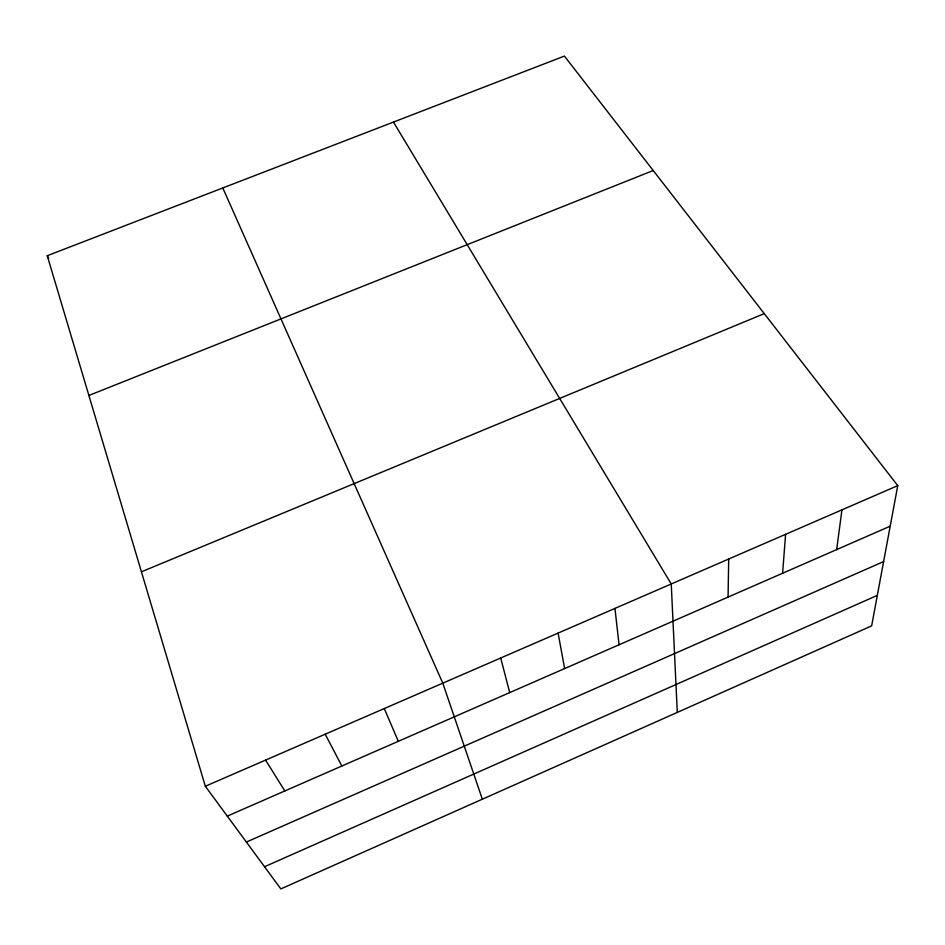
<?xml version="1.0" encoding="UTF-8"?>
<svg xmlns="http://www.w3.org/2000/svg" width="945" height="945" viewBox="0 0 945 945"><rect width="100%" height="100%" fill="white"/><g stroke="black" fill="none" stroke-linecap="round" stroke-linejoin="round"><path stroke-width="1.42" d="M728.063 597.11L728.701 559.027M782.602 573.249L785.59 534.327M836.656 549.612L841.948 509.863M897.75 485.635L871.644 625.874L280.842 888.914L205.325 786.252L47.25 255.717L564.413 56.086L897.75 485.635L205.325 786.252M264.529 866.73L877.326 595.374M246.373 842.054L883.622 561.578M227.296 816.114L890.202 526.188M141.431 571.808L764.257 313.622M88.889 395.459L653.219 170.525M265.557 760.099L284.835 790.953M393.463 122.07L671.245 583.975L677.293 712.4M47.25 255.717L48.656 258.304M325.21 734.194L341.842 766.017M222.796 187.949L442.792 683.152L482.34 799.21M384.284 708.549L398.317 741.317M500.72 658.003L509.709 692.602M558.105 633.091L564.637 668.576M614.947 608.415L619.069 644.774"/></g></svg>
